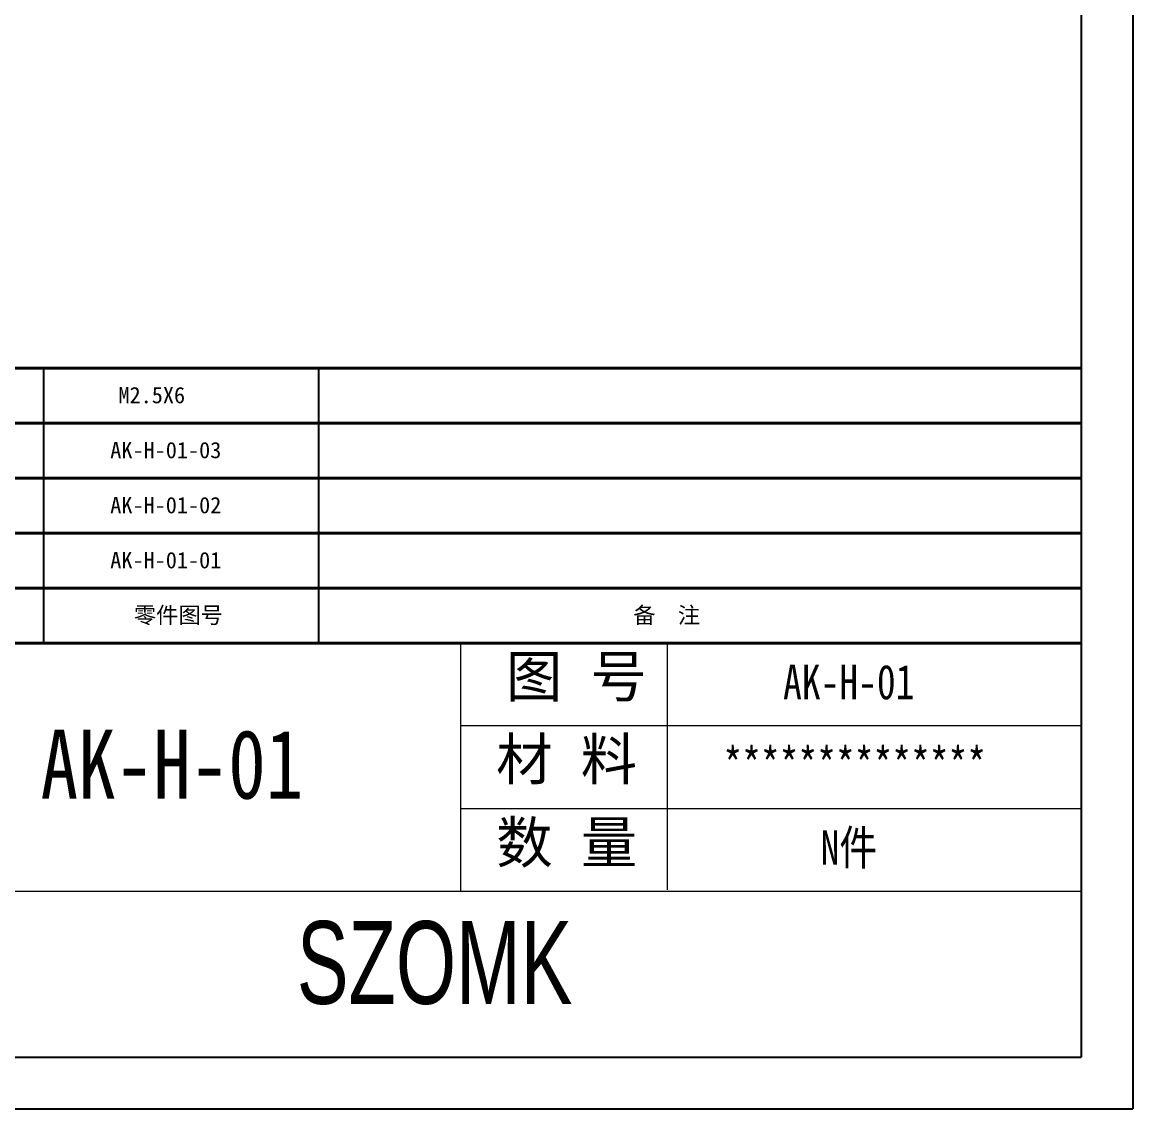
# Model space of a CAD drawing. Header units: inches. Extents: x 1127 to 2406, y 573 to 922.
# Drawn here: x 1342.9 to 1465.1, y 573 to 692.5 of the extents above; entities that cross this region are included whole.
import ezdxf

# ---------------------------------------------------------------- set-up
doc = ezdxf.new("R2010")
doc.units = ezdxf.units.IN
doc.layers.add('文字', color=81, linetype='Continuous')
doc.layers.add('粗实线', color=7, linetype='Continuous', lineweight=30)
doc.layers.add('细实线', color=3, linetype='Continuous', lineweight=9)
doc.styles.get("Standard").update_dxf_attribs({"font": 'txt', "bigfont": 'gbcbig.shx'})
doc.styles.add('宋体', font='', dxfattribs={"width": 0.8, "height": 3.5})
doc.styles.add('长仿宋', font='', dxfattribs={"width": 0.7, "height": 4})
doc.styles.get('宋体').set_extended_font_data('SimSun')
doc.styles.get('长仿宋').set_extended_font_data('SimSun')

msp = doc.modelspace()

# ---------------------------------------------------------------- linework, layer by layer
for p, q in [((1465.086, 811.959), (1465.086, 572.957)), ((1459.395, 806.269), (1459.395, 578.647)), ((1345.286, 624.172), (1345.286, 654.422)), ((1375.536, 624.172), (1375.536, 654.422)), ((1135.814, 578.647), (1459.395, 578.647)), ((1127.067, 572.957), (1465.086, 572.957))]:
    msp.add_line(p, q)
at = {"layer": '粗实线', "color": 7, "lineweight": 40}
for p, q in [((1459.395, 654.422), (1254.536, 654.422)), ((1459.395, 648.372), (1254.536, 648.372)), ((1459.395, 642.322), (1254.536, 642.322)), ((1459.395, 636.272), (1254.536, 636.272)), ((1459.395, 630.222), (1254.536, 630.222)), ((1459.395, 624.172), (1254.536, 624.172))]:
    msp.add_line(p, q, dxfattribs=at)
at = {"layer": '细实线', "color": 7}
for p, q in [((1391.109, 624.172), (1391.109, 596.857)), ((1413.871, 624.172), (1413.871, 597.049)), ((1459.395, 615.067), (1391.109, 615.067)), ((1459.395, 605.962), (1391.109, 605.962)), ((1459.395, 596.857), (1254.536, 596.857))]:
    msp.add_line(p, q, dxfattribs=at)

# ---------------------------------------------------------------- texts
at = {"char_height": 1.79657, "width": 1021.08268, "attachment_point": 1}
for s, insert in [('{\\fSimHei|b0|i0|c0|p49;M2.5X6}', (1353.491, 652.347)), ('{\\fSimHei|b0|i0|c134|p49;AK-H-\\fSimHei|b0|i0|c0|p49;01\\fSimHei|b0|i0|c134|p49;-03}', (1352.588, 646.297)), ('{\\fSimHei|b0|i0|c134|p49;AK-H-\\fSimHei|b0|i0|c0|p49;01\\fSimHei|b0|i0|c134|p49;-02}', (1352.588, 640.247)), ('{\\fSimHei|b0|i0|c134|p49;AK-H-\\fSimHei|b0|i0|c0|p49;01\\fSimHei|b0|i0|c134|p49;-01}', (1352.588, 634.197)), ('{\\fSimHei|b0|i0|c134|p49;零件图号}', (1355.188, 628.147)), ('{\\fSimHei|b0|i0|c134|p49;备  注}', (1410.133, 628.147))]:
    msp.add_mtext(s, dxfattribs=dict(at, insert=insert))
at = {"layer": '文字', "color": 0, "attachment_point": 1, "style": '宋体'}
for s, insert, char_height, width in [('{\\H1.111x;AK-H-01}', (1426.61, 621.793), 3.41432, 39.47341), ('AK-H-01', (1344.924, 614.652), 7.5874, 97.00199), ('{\\H1.111x;**************}', (1420.042, 612.688), 3.41432, 39.47341), ('{\\H1.111x;N件}', (1430.74, 603.584), 3.41432, 39.47341)]:
    msp.add_mtext(s, dxfattribs=dict(at, insert=insert, char_height=char_height, width=width))
at = {"layer": '粗实线', "insert": (1373.121, 593.597), "char_height": 9.10486, "width": 102.10202, "attachment_point": 1, "style": '长仿宋'}
msp.add_mtext('{\\fSTXinwei|b0|i0|c134|p2;SZOMK}', dxfattribs=at)
at = {"layer": '细实线', "color": 7, "char_height": 4.55243, "attachment_point": 1}
for s, insert, width in [('{\\fSimSun|b0|i0|c134|p54;图 号}', (1396.115, 622.789), 22.76216), ('{\\fSimSun|b0|i0|c134|p54;材 料   }', (1395.035, 613.685), 22.76216), ('{\\fSimSun|b0|i0|c134|p54;数 量}', (1395.057, 604.535), 20.56846)]:
    msp.add_mtext(s, dxfattribs=dict(at, insert=insert, width=width))

doc.saveas('drawing.dxf')
